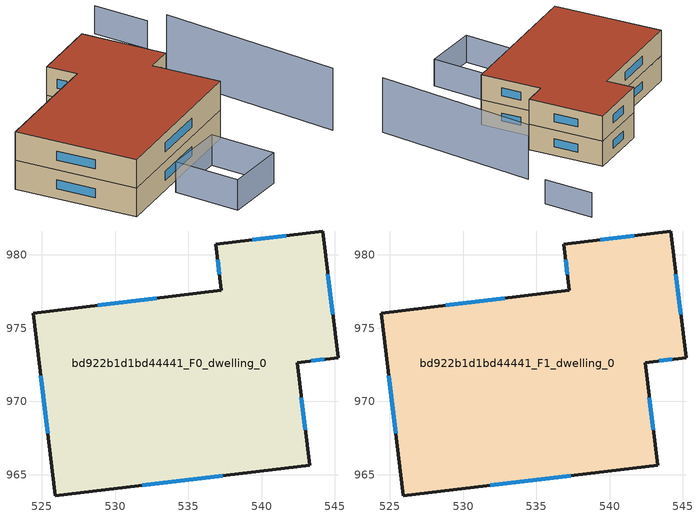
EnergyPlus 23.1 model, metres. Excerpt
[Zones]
bd922b1d1bd44441_F0_dwelling_0
 floor ground (EU_floor_Construction): 544.16,981.62 545.21,972.99 542.43,972.65 543.27,965.66 525.92,963.56 524.41,976.02 537.26,977.58 536.87,980.74 z0
 wall outside (EU_wall_Construction): 536.87,980.74 537.26,977.58 524.41,976.02 525.92,963.56 543.27,965.66 542.43,972.65 545.21,972.99 544.16,981.62 536.87,980.74 z0:3
 window (EU_Window_Construction): 537,979.66 537.12,978.66 / 541.66,981.32 539.37,981.04 / 544.85,975.94 544.52,978.66 / 543.38,972.76 544.25,972.87 / 542.98,968.05 542.72,970.26 / 531.86,964.28 537.33,964.94 / 524.92,971.75 525.4,967.82 / 532.86,977.04 528.8,976.55 z1.03:1.97
bd922b1d1bd44441_F1_dwelling_0
 floor to bd922b1d1bd44441_F0_dwelling_0 (EU_floor_Construction): 544.16,981.62 545.21,972.99 542.43,972.65 543.27,965.66 525.92,963.56 524.41,976.02 537.25,977.58 536.87,980.74 z3
 wall outside (EU_wall_Construction): 536.87,980.74 537.26,977.58 524.41,976.02 525.92,963.56 543.27,965.66 542.43,972.65 545.21,972.99 544.16,981.62 536.87,980.74 z3:6
 window (EU_Window_Construction): 537,979.66 537.12,978.66 / 541.66,981.32 539.37,981.04 / 544.85,975.94 544.52,978.66 / 543.38,972.76 544.25,972.87 / 542.98,968.05 542.72,970.26 / 531.86,964.28 537.33,964.94 / 524.92,971.75 525.4,967.82 / 532.86,977.04 528.8,976.55 z4.03:4.97
 roof outside (EU_roof_Construction): 543.27,965.66 542.43,972.65 545.21,972.99 544.16,981.62 536.87,980.74 537.26,977.58 524.41,976.02 525.92,963.56 z6
shading: 538.4,963.42 538.57,956.63 / 538.57,956.63 532.21,956.47 / 532.21,956.47 532.04,963.26 / 532.04,963.26 538.4,963.42 z0:3.2; 550.36,957.87 550.92,976.62 z0:6.5; 554.63,981.23 554.45,986.95 z0:2.9
[Building]
EU S2 Campaign: North Axis=0; Terrain=City; Solar Distribution=FullExterior
[Site:Location]
Cape.Town.Intl.AP: Latitude=-33.965; Longitude=18.602; Time Zone=2; Elevation=46
[SizingPeriod:WeatherFileDays]
AnnualSizingPeriod: Begin Month=1; Begin Day of Month=1; End Month=12; End Day of Month=31; Day of Week for Start Day=Monday; Use Weather File Daylight Saving Period=No; Use Weather File Rain and Snow Indicators=No
[MATERIAL]
EU_InternalMass_Material: Roughness=MediumRough; Thickness=0.1; Conductivity=1; Density=1800; Specific Heat=900; Thermal Absorptance=0.9; Solar Absorptance=0.7; Visible Absorptance=0.7
[MATERIAL:NOMASS] Roughness=MediumRough; Thermal Absorptance=0.9; Solar Absorptance=0.7; Visible Absorptance=0.7
Name | Thermal Resistance
EU_wall_NoMass | 0.493876
EU_roof_NoMass | 0.449382
EU_floor_NoMass | 1.25
[WINDOWMATERIAL:SIMPLEGLAZINGSYSTEM]
EU_Window_SimpleGlazing: UFactor=4.4; Solar Heat Gain Coefficient=0.85; Visible Transmittance=0.85
[CONSTRUCTION]
EU_wall_Construction: EU_wall_NoMass
EU_roof_Construction: EU_roof_NoMass
EU_floor_Construction: EU_floor_NoMass
EU_Window_Construction: EU_Window_SimpleGlazing
EU_InternalMass_Construction: EU_InternalMass_Material
[ZONE] Type=1; Multiplier=1; Ceiling Height=autocalculate; Floor Area=autocalculate; Part of Total Floor Area=Yes
Name | Volume
bd922b1d1bd44441_F0_dwelling_0 | 774.82
bd922b1d1bd44441_F1_dwelling_0 | 774.819
[INTERNALMASS] Construction=EU_InternalMass_Construction; Surface Area=258.273
Name | Zone or ZoneList
bd922b1d1bd44441_F0_dwelling_0_EU_InternalMass | bd922b1d1bd44441_F0_dwelling_0
bd922b1d1bd44441_F1_dwelling_0_EU_InternalMass | bd922b1d1bd44441_F1_dwelling_0
[OTHEREQUIPMENT] Fuel Type=Electricity; Design Level Calculation Method=Watts/Area; Power per Zone Floor Area=1; Fraction Latent=0; Fraction Radiant=0; Fraction Lost=0; Carbon Dioxide Generation Rate=0; EndUse Subcategory=EU_Step8_InternalGains
Name | Zone or ZoneList or Space or SpaceList | Schedule
EU_Step8_InternalGain_bd922b1d1bd44441_F0_dwelling_0_f000 | bd922b1d1bd44441_F0_dwelling_0 | EU_Step8_GainSchedule_bd922b1d1bd44441_F0_dwelling_0_f000
EU_Step8_InternalGain_bd922b1d1bd44441_F1_dwelling_0_f000 | bd922b1d1bd44441_F1_dwelling_0 | EU_Step8_GainSchedule_bd922b1d1bd44441_F1_dwelling_0_f000
[ZONEVENTILATION:DESIGNFLOWRATE] Schedule=EU_AlwaysOn; Design Flow Rate Calculation Method=AirChanges/Hour; Air Changes per Hour=0.64; Ventilation Type=Natural; Fan Pressure Rise=0; Fan Total Efficiency=1; Constant Term Coefficient=1; Temperature Term Coefficient=0; Velocity Term Coefficient=0; Velocity Squared Term Coefficient=0; Minimum Indoor Temperature=-100; Maximum Indoor Temperature=100; Delta Temperature=-100; Minimum Outdoor Temperature=-100; Maximum Outdoor Temperature=100; Maximum Wind Speed=40
Name | Zone or ZoneList or Space or SpaceList
EU_ConstantAir_bd922b1d1bd44441_F0_dwelling_0 | bd922b1d1bd44441_F0_dwelling_0
EU_ConstantAir_bd922b1d1bd44441_F1_dwelling_0 | bd922b1d1bd44441_F1_dwelling_0
[HVACTEMPLATE:THERMOSTAT] Constant Heating Setpoint=20; Constant Cooling Setpoint=50
EU_HeatOnly_bd922b1d1bd44441_F0_dwelling_0; EU_HeatOnly_bd922b1d1bd44441_F1_dwelling_0
[HVACTEMPLATE:ZONE:IDEALLOADSAIRSYSTEM] System Availability Schedule=EU_AlwaysOn; Maximum Heating Supply Air Temperature=50; Minimum Cooling Supply Air Temperature=13; Maximum Heating Supply Air Humidity Ratio=0.0156; Minimum Cooling Supply Air Humidity Ratio=0.0077; Heating Limit=NoLimit; Cooling Limit=NoLimit; Heating Availability Schedule=EU_AlwaysOn; Cooling Availability Schedule=EU_CoolingOff; Dehumidification Control Type=ConstantSensibleHeatRatio; Cooling Sensible Heat Ratio=0.7; Dehumidification Setpoint=60; Humidification Control Type=None; Humidification Setpoint=30; Outdoor Air Method=None; Outdoor Air Flow Rate per Person=0.00944; Outdoor Air Flow Rate per Zone Floor Area=0; Outdoor Air Flow Rate per Zone=0; Demand Controlled Ventilation Type=None; Outdoor Air Economizer Type=NoEconomizer; Heat Recovery Type=None; Sensible Heat Recovery Effectiveness=0.7; Latent Heat Recovery Effectiveness=0.65
Name | Template Thermostat
bd922b1d1bd44441_F0_dwelling_0 | EU_HeatOnly_bd922b1d1bd44441_F0_dwelling_0
bd922b1d1bd44441_F1_dwelling_0 | EU_HeatOnly_bd922b1d1bd44441_F1_dwelling_0
[SIZING:ZONE] Zone Cooling Design Supply Air Temperature Input Method=SupplyAirTemperature; Zone Cooling Design Supply Air Temperature=13; Zone Heating Design Supply Air Temperature Input Method=SupplyAirTemperature; Zone Heating Design Supply Air Temperature=50; Zone Cooling Design Supply Air Humidity Ratio=0.008; Zone Heating Design Supply Air Humidity Ratio=0.008; Cooling Design Air Flow Method=DesignDay; Cooling Design Air Flow Rate=0; Cooling Minimum Air Flow per Zone Floor Area=0.000762; Cooling Minimum Air Flow=0; Cooling Minimum Air Flow Fraction=0.2; Heating Design Air Flow Method=DesignDay; Heating Design Air Flow Rate=0; Heating Maximum Air Flow per Zone Floor Area=0.002032; Heating Maximum Air Flow=0.141576; Heating Maximum Air Flow Fraction=0.3; Account for Dedicated Outdoor Air System=No; Dedicated Outdoor Air System Control Strategy=NeutralSupplyAir; Dedicated Outdoor Air Low Setpoint Temperature for Design=autosize; Dedicated Outdoor Air High Setpoint Temperature for Design=autosize; Zone Load Sizing Method=Sensible Load Only No Latent Load; Zone Latent Cooling Design Supply Air Humidity Ratio Input Method=HumidityRatioDifference; Zone Cooling Design Supply Air Humidity Ratio Difference=0.005; Zone Latent Heating Design Supply Air Humidity Ratio Input Method=HumidityRatioDifference; Zone Humidification Design Supply Air Humidity Ratio Difference=0.005
bd922b1d1bd44441_F0_dwelling_0; bd922b1d1bd44441_F1_dwelling_0
[SCHEDULE:CONSTANT]
Name | Hourly Value
EU_AlwaysOn | 1
EU_CoolingOff | 0
[SCHEDULE:FILE] Column Number=1; Rows to Skip at Top=0; Number of Hours of Data=8760; Column Separator=Comma; Interpolate to Timestep=No; Minutes per Item=60; Adjust Schedule for Daylight Savings=Yes
Name | File
EU_Step8_GainSchedule_bd922b1d1bd44441_F0_dwelling_0_f000 | ../../schedules/bd922b1d1bd44441/bd922b1d1bd44441_F0_dwelling_0_f000_gain.csv
EU_Step8_GainSchedule_bd922b1d1bd44441_F1_dwelling_0_f000 | ../../schedules/bd922b1d1bd44441/bd922b1d1bd44441_F1_dwelling_0_f000_gain.csv
